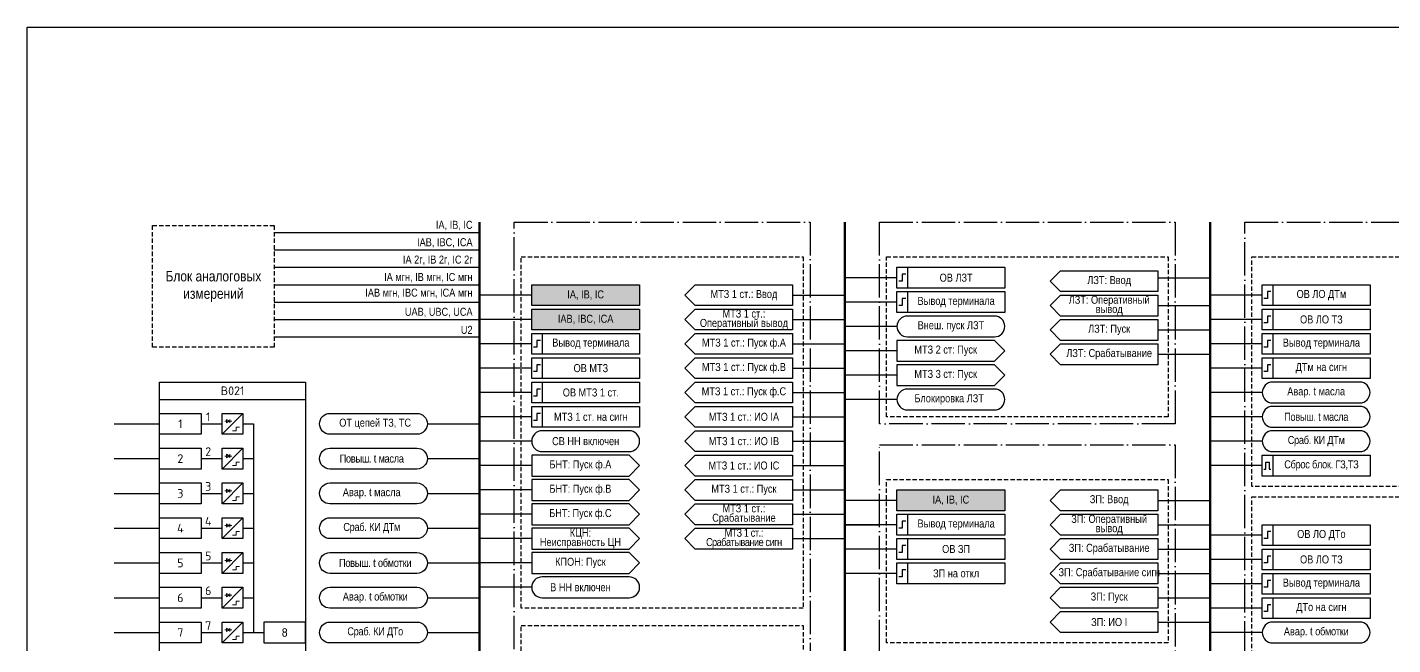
# Model space of a CAD drawing. Header units: millimetres. Extents: x 1491 to 6632, y -558 to 938.
# Drawn here: x 3962 to 4354.5, y 519.5 to 697 of the extents above; entities that cross this region are included whole.
import ezdxf
from ezdxf.enums import TextEntityAlignment as Align

# ---------------------------------------------------------------- set-up
doc = ezdxf.new("R2010")
doc.units = ezdxf.units.MM
doc.linetypes.add('ACAD_ISO04W100', pattern=[30, 24, -3, 0, -3])
doc.linetypes.add('штриховая2', pattern=[0.375, 0.25, -0.125])
doc.layers.add('_ОРЗ_0.3', color=7, linetype='Continuous', lineweight=30)
doc.layers.add('TEXT', color=7, linetype='Continuous', lineweight=25)
doc.layers.add('Основная', color=7, linetype='Continuous')
doc.styles.add('2.5_Gost_RD', font='ARIALN.TTF', dxfattribs={"height": 2.5})
doc.styles.add('2.5_ISOCPEUR', font='isocpeur.ttf', dxfattribs={"width": 0.9, "height": 2.5})
doc.styles.add('2.5_ISOCPEUR_1', font='isocpeur.ttf', dxfattribs={"height": 2.5})

# ---------------------------------------------------------------- blocks, each defined once
blk = doc.blocks.new('*U42')
at = {"layer": 'Основная', "color": 0}
for p, q in [((0, 0), (2, 0)), ((2, 0), (40, 0)), ((40, 0), (42, 0))]:
    blk.add_line(p, q, dxfattribs=at)
blk = doc.blocks.new('*U55')
at = {"lineweight": 13, "ltscale": 0.25}
blk.add_line((20.25, 1.25), (20.25, 0.25), dxfattribs=at)
for points in [[(0, 3), (12, 3), (12, -3), (0, -3)], [(18, 3), (24, 3), (24, -3), (18, -3)]]:
    blk.add_lwpolyline(points, close=True)
blk.add_lwpolyline([(20.25, 0.75), (19.25, 1.25), (19.25, 0.25), (20.25, 0.75)], dxfattribs=at)
at = {"lineweight": 13, "flags": 128}
for points in [[(19.5, 1.5, 0, 0, 0), (19.5, 2, 0.25, 0, 0), (19.5, 2.5, 0, 0, 0)], [(20, 1.5, 0, 0, 0), (20, 2, 0.25, 0, 0), (20, 2.5, 0, 0, 0)]]:
    blk.add_lwpolyline(points, format="xyseb", dxfattribs=at)
at = {"layer": 'Основная', "color": 0}
blk.add_line((12, 0), (18, 0), dxfattribs=at)
at = {"layer": 'Основная', "ltscale": 0.25}
blk.add_line((24, 3), (18, -3), dxfattribs=at)
at = {"layer": 'Основная', "color": 0, "lineweight": 13}
blk.add_line((18.75, 0.75), (20.75, 0.75), dxfattribs=at)
for p, q in [((21, -2), (22, -2)), ((22, -1), (23, -1)), ((22, -2), (22, -1))]:
    blk.add_line(p, q, dxfattribs=at).dxf.unprotected_set("ltscale", 0)
at = {"layer": 'Основная', "style": '2.5_ISOCPEUR'}
for tag, p in [('ОУ', (3, 6)), ('В', (6, 0)), ('K', (14, 2))]:
    blk.add_attdef(tag, text='', height=2.5, dxfattribs=at).set_placement(p, align=Align.MIDDLE_CENTER)
blk = doc.blocks.new('*U53')
blk.add_lwpolyline([(0, 3), (-12, 3), (-12, -3), (0, -3)], close=True)
at = {"layer": 'Основная', "style": '2.5_ISOCPEUR'}
for tag, p in [('ОУ', (-7, 10)), ('В', (-6, 0))]:
    blk.add_attdef(tag, text='', height=2.5, dxfattribs=at).set_placement(p, align=Align.MIDDLE_CENTER)

msp = doc.modelspace()

# ---------------------------------------------------------------- hatches: boundary and pattern name
at = {"ltscale": 100, "true_color": 0xf7931d}
h = msp.add_hatch(color=30, dxfattribs=at)
h.dxf.hatch_style = 1
h.paths.add_polyline_path([(4107, 623), (4138, 623), (4138, 617), (4107, 617)])
h = msp.add_hatch(color=30, dxfattribs=at)
h.dxf.hatch_style = 1
h.paths.add_polyline_path([(4107, 616), (4138, 616), (4138, 610), (4107, 610)])
h = msp.add_hatch(color=30, dxfattribs=at)
h.dxf.hatch_style = 1
h.paths.add_polyline_path([(4212, 564), (4243, 564), (4243, 558), (4212, 558)])

# ---------------------------------------------------------------- linework, layer by layer
at = {"lineweight": 100, "ltscale": 100}
for p, q in [((4092, 641), (4092, -179)), ((4197, 641), (4197, 9)), ((4302, 641), (4302, 9))]:
    msp.add_line(p, q, dxfattribs=at)
at = {"ltscale": 100}
for p, q in [((4033, 638), (4092, 638)), ((4033, 633), (4092, 633)), ((4033, 628), (4092, 628)), ((4212, 625), (4197, 625)), ((4287, 625), (4302, 625)), ((4033, 623), (4092, 623)), ((4033, 618), (4092, 618)), ((4107, 620), (4092, 620)), ((4182, 620), (4197, 620)), ((4212, 618), (4197, 618)), ((4287, 617), (4302, 617)), ((4317, 620), (4302, 620)), ((4033, 613), (4092, 613)), ((4107, 613), (4092, 613)), ((4182, 613), (4197, 613)), ((4317, 613), (4302, 613)), ((4212, 611), (4197, 611)), ((4287, 610), (4302, 610)), ((4033, 608), (4092, 608)), ((4107, 606), (4092, 606)), ((4182, 606), (4197, 606)), ((4317, 606), (4302, 606)), ((4212, 604), (4197, 604)), ((4287, 603), (4302, 603)), ((4107, 599), (4092, 599)), ((4182, 599), (4197, 599)), ((4212, 597), (4197, 597)), ((4317, 599), (4302, 599)), ((4107, 592), (4092, 592)), ((4182, 592), (4197, 592)), ((4212, 590), (4197, 590)), ((4317, 592), (4302, 592)), ((4107, 585), (4092, 585)), ((4182, 585), (4197, 585)), ((4317, 585), (4302, 585)), ((4027, 583), (4027, 523)), ((4077, 583), (4092, 583)), ((4107, 578), (4092, 578)), ((4182, 578), (4197, 578)), ((4317, 578), (4302, 578)), ((4077, 573), (4092, 573)), ((4107, 571), (4092, 571)), ((4182, 571), (4197, 571)), ((4317, 571), (4302, 571)), ((4077, 563), (4092, 563)), ((4107, 564), (4092, 564)), ((4182, 564), (4197, 564)), ((4212, 561), (4197, 561)), ((4287, 561), (4302, 561)), ((4107, 557), (4092, 557)), ((4182, 557), (4197, 557)), ((4212, 554), (4197, 554)), ((4197, 554), (4207, 554)), ((4287, 554), (4302, 554)), ((4077, 553), (4092, 553)), ((4107, 550), (4092, 550)), ((4182, 550), (4197, 550)), ((4317, 551), (4302, 551)), ((4212, 547), (4197, 547)), ((4287, 547), (4302, 547)), ((4077, 543), (4092, 543)), ((4107, 543), (4092, 543)), ((4317, 544), (4302, 544)), ((4212, 540), (4197, 540)), ((4287, 540), (4302, 540)), ((4107, 536), (4092, 536)), ((4259, 536), (4256, 533)), ((4259, 536), (4287, 536)), ((4317, 537), (4302, 537)), ((4077, 533), (4092, 533)), ((4256, 533), (4259, 530)), ((4287, 533), (4302, 533)), ((4317, 530), (4302, 530)), ((4259, 529), (4256, 526)), ((4256, 526), (4259, 523)), ((4259, 529), (4287, 529)), ((4287, 526), (4302, 526)), ((4077, 523), (4092, 523)), ((4317, 523), (4302, 523))]:
    msp.add_line(p, q, dxfattribs=at)
for points in [[(3962, 697), (4994, 697), (4994, -234), (3962, -234)], [(4212, 628), (4215, 628), (4215, 622), (4212, 622)], [(4212, 628), (4243, 628), (4243, 622), (4212, 622)], [(4107, 623), (4138, 623), (4138, 617), (4107, 617)], [(4182, 623), (4182, 617), (4154, 617), (4151, 620), (4154, 623)], [(4212, 621), (4215, 621), (4215, 615), (4212, 615)], [(4212, 621), (4243, 621), (4243, 615), (4212, 615)], [(4317, 623), (4320, 623), (4320, 617), (4317, 617)], [(4317, 623), (4348, 623), (4348, 617), (4317, 617)], [(4107, 616), (4138, 616), (4138, 610), (4107, 610)], [(4182, 616), (4182, 610), (4154, 610), (4151, 613), (4154, 616)], [(4317, 616), (4320, 616), (4320, 610), (4317, 610)], [(4317, 616), (4348, 616), (4348, 610), (4317, 610)], [(4107, 609), (4110, 609), (4110, 603), (4107, 603)], [(4107, 609), (4138, 609), (4138, 603), (4107, 603)], [(4182, 609), (4182, 603), (4154, 603), (4151, 606), (4154, 609)], [(4317, 609), (4320, 609), (4320, 603), (4317, 603)], [(4317, 609), (4348, 609), (4348, 603), (4317, 603)], [(4107, 602), (4110, 602), (4110, 596), (4107, 596)], [(4107, 602), (4138, 602), (4138, 596), (4107, 596)], [(4182, 602), (4182, 596), (4154, 596), (4151, 599), (4154, 602)], [(4317, 602), (4320, 602), (4320, 596), (4317, 596)], [(4317, 602), (4348, 602), (4348, 596), (4317, 596)], [(4107, 595), (4110, 595), (4110, 589), (4107, 589)], [(4107, 595), (4138, 595), (4138, 589), (4107, 589)], [(4182, 595), (4182, 589), (4154, 589), (4151, 592), (4154, 595)], [(4107, 588), (4110, 588), (4110, 582), (4107, 582)], [(4107, 588), (4138, 588), (4138, 582), (4107, 582)], [(4182, 588), (4182, 582), (4154, 582), (4151, 585), (4154, 588)], [(4182, 581), (4182, 575), (4154, 575), (4151, 578), (4154, 581)], [(4182, 574), (4182, 568), (4154, 568), (4151, 571), (4154, 574)], [(4317, 574), (4348, 574), (4348, 568), (4317, 568)], [(4317, 574), (4320, 574), (4320, 568), (4317, 568)], [(4182, 567), (4182, 561), (4154, 561), (4151, 564), (4154, 567)], [(4212, 564), (4243, 564), (4243, 558), (4212, 558)], [(4182, 560), (4182, 554), (4154, 554), (4151, 557), (4154, 560)], [(4212, 557), (4215, 557), (4215, 551), (4212, 551)], [(4212, 557), (4243, 557), (4243, 551), (4212, 551)], [(4317, 554), (4320, 554), (4320, 548), (4317, 548)], [(4317, 554), (4348, 554), (4348, 548), (4317, 548)], [(4182, 553), (4182, 547), (4154, 547), (4151, 550), (4154, 553)], [(4212, 550), (4215, 550), (4215, 544), (4212, 544)], [(4212, 550), (4243, 550), (4243, 544), (4212, 544)], [(4259, 550), (4287, 550), (4287, 544), (4259, 544), (4256, 547)], [(4317, 547), (4320, 547), (4320, 541), (4317, 541)], [(4317, 547), (4348, 547), (4348, 541), (4317, 541)], [(4212, 543), (4215, 543), (4215, 537), (4212, 537)], [(4212, 543), (4243, 543), (4243, 537), (4212, 537)], [(4259, 543), (4287, 543), (4287, 537), (4259, 537), (4256, 540)], [(4317, 540), (4320, 540), (4320, 534), (4317, 534)], [(4317, 540), (4348, 540), (4348, 534), (4317, 534)], [(4317, 533), (4320, 533), (4320, 527), (4317, 527)], [(4317, 533), (4348, 533), (4348, 527), (4317, 527)]]:
    msp.add_lwpolyline(points, close=True, dxfattribs=at)
at = {"color": 7, "linetype": 'штриховая2', "ltscale": 5}
msp.add_lwpolyline([(3998, 640), (4033, 640), (4033, 605), (3998, 605)], close=True, dxfattribs=at)
at = {"color": 251, "linetype": 'ACAD_ISO04W100', "lineweight": 30, "ltscale": 0.4, "true_color": 0x58595b}
for points in [[(4102, 641), (4187, 641), (4187, 131), (4102, 131)], [(4207, 641), (4292, 641), (4292, 583), (4207, 583)], [(4312, 641), (4397, 641), (4397, 432), (4312, 432)], [(4207, 577), (4292, 577), (4292, 517), (4207, 517)]]:
    msp.add_lwpolyline(points, close=True, dxfattribs=at)
at = {"linetype": 'штриховая2', "ltscale": 5}
for points in [[(4104, 631), (4185, 631), (4185, 530), (4104, 530)], [(4209, 631), (4290, 631), (4290, 585), (4209, 585)], [(4314, 631), (4395, 631), (4395, 565), (4314, 565)], [(4209, 567), (4290, 567), (4290, 520), (4209, 520)], [(4314, 562), (4395, 562), (4395, 496), (4314, 496)], [(4104, 525), (4185, 525), (4185, 424), (4104, 424)]]:
    msp.add_lwpolyline(points, close=True, dxfattribs=at)
at = {"lineweight": 30, "ltscale": 100}
for points in [[(4214.5, 626), (4213.5, 626), (4213.5, 624), (4212.5, 624)], [(4319.5, 621), (4318.5, 621), (4318.5, 619), (4317.5, 619)], [(4214.5, 619), (4213.5, 619), (4213.5, 617), (4212.5, 617)], [(4319.5, 614), (4318.5, 614), (4318.5, 612), (4317.5, 612)], [(4109.5, 607), (4108.5, 607), (4108.5, 605), (4107.5, 605)], [(4319.5, 607), (4318.5, 607), (4318.5, 605), (4317.5, 605)], [(4109.5, 600), (4108.5, 600), (4108.5, 598), (4107.5, 598)], [(4319.5, 600), (4318.5, 600), (4318.5, 598), (4317.5, 598)], [(4109.5, 593), (4108.5, 593), (4108.5, 591), (4107.5, 591)], [(4109.5, 586), (4108.5, 586), (4108.5, 584), (4107.5, 584)], [(4317.5, 570), (4318, 570), (4318, 572), (4319, 572), (4319, 570), (4319.5, 570)], [(4214.5, 555), (4213.5, 555), (4213.5, 553), (4212.5, 553)], [(4319.5, 552), (4318.5, 552), (4318.5, 550), (4317.5, 550)], [(4214.5, 548), (4213.5, 548), (4213.5, 546), (4212.5, 546)], [(4319.5, 545), (4318.5, 545), (4318.5, 543), (4317.5, 543)], [(4214.5, 541), (4213.5, 541), (4213.5, 539), (4212.5, 539)], [(4319.5, 538), (4318.5, 538), (4318.5, 536), (4317.5, 536)], [(4319.5, 531), (4318.5, 531), (4318.5, 529), (4317.5, 529)]]:
    msp.add_lwpolyline(points, dxfattribs=at)
at = {"ltscale": 100}
for points in [[(4256, 624), (4259, 627), (4287, 627), (4287, 621), (4259, 621), (4256, 624)], [(4256, 617), (4259, 620), (4287, 620), (4287, 614), (4259, 614), (4256, 617)], [(4256, 610), (4259, 613), (4287, 613), (4287, 607), (4259, 607), (4256, 610)], [(4243, 604), (4240, 607), (4212, 607), (4212, 601), (4240, 601), (4243, 604)], [(4256, 603), (4259, 606), (4287, 606), (4287, 600), (4259, 600), (4256, 603)], [(4243, 597), (4240, 600), (4212, 600), (4212, 594), (4240, 594), (4243, 597)], [(3987, 583), (4000, 583)], [(4024, 583), (4027, 583)], [(4138, 571), (4135, 574), (4107, 574), (4107, 568), (4135, 568), (4138, 571)], [(3987, 573), (4000, 573)], [(4024, 573), (4027, 573)], [(4138, 564), (4135, 567), (4107, 567), (4107, 561), (4135, 561), (4138, 564)], [(3987, 563), (4000, 563)], [(4024, 563), (4027, 563)], [(4256, 561), (4259, 564), (4287, 564), (4287, 558), (4259, 558), (4256, 561)], [(4138, 557), (4135, 560), (4107, 560), (4107, 554), (4135, 554), (4138, 557)], [(4256, 554), (4259, 557), (4287, 557), (4287, 551), (4259, 551), (4256, 554)], [(3987, 553), (4000, 553)], [(4024, 553), (4027, 553)], [(4138, 550), (4135, 553), (4107, 553), (4107, 547), (4135, 547), (4138, 550)], [(4138, 543), (4135, 546), (4107, 546), (4107, 540), (4135, 540), (4138, 543)], [(3987, 543), (4000, 543)], [(4024, 543), (4027, 543)], [(4256, 533), (4259, 536), (4287, 536), (4287, 530), (4259, 530), (4256, 533)], [(3987, 533), (4000, 533)], [(4024, 533), (4027, 533)], [(4256, 526), (4259, 529), (4287, 529), (4287, 523), (4259, 523), (4256, 526)], [(3987, 523), (4000, 523)], [(4024, 523), (4030, 523)]]:
    msp.add_lwpolyline(points, dxfattribs=at)
for points in [[(4215, 608), (4240, 608, 1), (4240, 614), (4215, 614, 1)], [(4215, 587), (4240, 587, 1), (4240, 593), (4215, 593, 1)], [(4320, 589), (4345, 589, 1), (4345, 595), (4320, 595, 1)], [(4320, 582), (4345, 582, 1), (4345, 588), (4320, 588, 1)], [(4110, 575), (4135, 575, 1), (4135, 581), (4110, 581, 1)], [(4320, 575), (4345, 575, 1), (4345, 581), (4320, 581, 1)], [(4110, 533), (4135, 533, 1), (4135, 539), (4110, 539, 1)], [(4320, 520), (4345, 520, 1), (4345, 526), (4320, 526, 1)]]:
    msp.add_lwpolyline(points, format="xyb", close=True, dxfattribs=at)
at = {"color": 1, "ltscale": 100}
for points in [[(4049, 580, -1), (4049, 586), (4074, 586, -1), (4074, 580)], [(4049, 570, -1), (4049, 576), (4074, 576, -1), (4074, 570)], [(4049, 560, -1), (4049, 566), (4074, 566, -1), (4074, 560)], [(4049, 550, -1), (4049, 556), (4074, 556, -1), (4074, 550)], [(4049, 540, -1), (4049, 546), (4074, 546, -1), (4074, 540)], [(4049, 530, -1), (4049, 536), (4074, 536, -1), (4074, 530)], [(4049, 520, -1), (4049, 526), (4074, 526, -1), (4074, 520)]]:
    msp.add_lwpolyline(points, format="xyb", close=True, dxfattribs=at)
at = {"layer": '_ОРЗ_0.3', "ltscale": 100}
msp.add_lwpolyline([(4000, 595), (4042, 595), (4042, 446), (4000, 446)], close=True, dxfattribs=at)

# ---------------------------------------------------------------- block references
at = {"ltscale": 0.25}
msp.add_blockref('*U42', (4000, 590), dxfattribs=at)
at = {"layer": '_ОРЗ_0.3', "ltscale": 0.25}
ref = msp.add_blockref('*U55', (4000, 583), dxfattribs=at)
ref.add_attrib('В', '1', dxfattribs={"layer": 'Основная', "height": 2.5, "style": '2.5_ISOCPEUR'}).set_placement((4006, 583), align=Align.MIDDLE_CENTER)
ref.add_attrib('K', '1', dxfattribs={"layer": 'Основная', "height": 2.5, "style": '2.5_ISOCPEUR'}).set_placement((4014, 585), align=Align.MIDDLE_CENTER)
ref = msp.add_blockref('*U55', (4000, 573), dxfattribs=at)
ref.add_attrib('В', '2', dxfattribs={"layer": 'Основная', "height": 2.5, "style": '2.5_ISOCPEUR'}).set_placement((4006, 573), align=Align.MIDDLE_CENTER)
ref.add_attrib('K', '2', dxfattribs={"layer": 'Основная', "height": 2.5, "style": '2.5_ISOCPEUR'}).set_placement((4014, 575), align=Align.MIDDLE_CENTER)
ref = msp.add_blockref('*U55', (4000, 563), dxfattribs=at)
ref.add_attrib('В', '3', dxfattribs={"layer": 'Основная', "height": 2.5, "style": '2.5_ISOCPEUR'}).set_placement((4006, 563), align=Align.MIDDLE_CENTER)
ref.add_attrib('K', '3', dxfattribs={"layer": 'Основная', "height": 2.5, "style": '2.5_ISOCPEUR'}).set_placement((4014, 565), align=Align.MIDDLE_CENTER)
ref = msp.add_blockref('*U55', (4000, 553), dxfattribs=at)
ref.add_attrib('В', '4', dxfattribs={"layer": 'Основная', "height": 2.5, "style": '2.5_ISOCPEUR'}).set_placement((4006, 553), align=Align.MIDDLE_CENTER)
ref.add_attrib('K', '4', dxfattribs={"layer": 'Основная', "height": 2.5, "style": '2.5_ISOCPEUR'}).set_placement((4014, 555), align=Align.MIDDLE_CENTER)
ref = msp.add_blockref('*U55', (4000, 543), dxfattribs=at)
ref.add_attrib('В', '5', dxfattribs={"layer": 'Основная', "height": 2.5, "style": '2.5_ISOCPEUR'}).set_placement((4006, 543), align=Align.MIDDLE_CENTER)
ref.add_attrib('K', '5', dxfattribs={"layer": 'Основная', "height": 2.5, "style": '2.5_ISOCPEUR'}).set_placement((4014, 545), align=Align.MIDDLE_CENTER)
ref = msp.add_blockref('*U55', (4000, 533), dxfattribs=at)
ref.add_attrib('В', '6', dxfattribs={"layer": 'Основная', "height": 2.5, "style": '2.5_ISOCPEUR'}).set_placement((4006, 533), align=Align.MIDDLE_CENTER)
ref.add_attrib('K', '6', dxfattribs={"layer": 'Основная', "height": 2.5, "style": '2.5_ISOCPEUR'}).set_placement((4014, 535), align=Align.MIDDLE_CENTER)
ref = msp.add_blockref('*U55', (4000, 523), dxfattribs=at)
ref.add_attrib('В', '7', dxfattribs={"layer": 'Основная', "height": 2.5, "style": '2.5_ISOCPEUR'}).set_placement((4006, 523), align=Align.MIDDLE_CENTER)
ref.add_attrib('K', '7', dxfattribs={"layer": 'Основная', "height": 2.5, "style": '2.5_ISOCPEUR'}).set_placement((4014, 525), align=Align.MIDDLE_CENTER)
ref = msp.add_blockref('*U53', (4042, 523), dxfattribs=at)
ref.add_attrib('В', '8', dxfattribs={"layer": 'Основная', "height": 2.5, "style": '2.5_ISOCPEUR'}).set_placement((4036, 523), align=Align.MIDDLE_CENTER)

# ---------------------------------------------------------------- texts
at = {"color": 0, "ltscale": 100, "char_height": 2.3, "style": '2.5_Gost_RD'}
for s, insert, width, attachment_point in [('\\pxqr;{\\C256;IA, IB, IC}', (4090, 640), 23.725, 6), ('\\pxqr;{\\C256;IAB, IBC, ICA}', (4090, 635), 23.725, 6), ('\\pxqr;{\\C256;IA 2г, IB 2г, IC 2г}', (4090, 630), 23.725, 6), ('{\\C256;IA мгн, IB мгн, IC мгн}', (4090, 625), 35, 6), ('{\\C256;IAB мгн, IBC мгн, ICA мгн}', (4090, 620.5), 38, 6), ('\\pxqc;{\\C256;IA, IB, IC}', (4122.5, 620), 23.725, 5), ('\\pxqr;{\\C256;UAB, UBC, UCA}', (4090, 615), 23.725, 6), ('\\pxqc;{\\C256;IAB, IBC, ICA}', (4122.5, 613), 23.725, 5), ('{\\C256;U2}', (4090, 610), 23.725, 6), ('\\pxsm0.7;{\\C256;Вывод терминала}', (4124, 606), 28, 5), ('\\pxsm0.7;{\\C256;МТЗ 1 ст. на сигн}', (4124, 585), 28, 5), ('\\pxqc;{\\C256;IA, IB, IC}', (4227.5, 561), 23.725, 5), ('\\pxsm0.7;{\\C256;Вывод терминала}', (4229, 554), 28, 5)]:
    msp.add_mtext(s, dxfattribs=dict(at, insert=insert, width=width, attachment_point=attachment_point))
at = {"ltscale": 100, "char_height": 2.3, "attachment_point": 5, "style": '2.5_Gost_RD'}
for s, insert, width in [('\\pxsm0.7;МТЗ 1 ст.: Ввод', (4168, 620), 28), ('\\pxsm0.7;МТЗ 1 ст.: Оперативный вывод', (4168, 613), 28), ('\\pxsm0.7;МТЗ 1 ст.: Пуск ф.А', (4168, 606), 28), ('\\pxsm0.7;МТЗ 1 ст.: Пуск ф.В', (4168, 599), 28), ('\\pxsm0.7;МТЗ 1 ст.: Пуск ф.С', (4168, 592), 28), ('\\pxsm0.7;МТЗ 1 ст.: ИО IА', (4168, 585), 28), ('СВ НН включен', (4122.5, 578), 31), ('\\pxsm0.7;МТЗ 1 ст.: ИО IВ', (4168, 578), 28), ('\\pxsm0.7;МТЗ 1 ст.: ИО IС', (4168, 571), 28), ('\\pxsm0.7;МТЗ 1 ст.: Пуск', (4168, 564), 28), ('\\pxsm0.7;ЗП: Ввод', (4273, 561), 28), ('\\pxsm0.7;МТЗ 1 ст.: Срабатывание ', (4168, 557), 28), ('\\pxsm0.7;КЦН: Неисправность ЦН', (4121, 550), 24.1147), ('\\pxsm0.7;{\\T0.9;МТЗ 1 ст.: Срабатывание сигн}', (4168, 550), 28), ('\\pxsm0.7;КПОН: Пуск', (4121, 543), 28), ('В НН включен', (4121, 536), 28), ('\\pxsm0.7;ЗП: Пуск', (4273, 533), 28), ('\\pxsm0.7;ЗП: ИО I', (4273, 526), 28)]:
    msp.add_mtext(s, dxfattribs=dict(at, insert=insert, width=width))
at = {"ltscale": 0.25, "insert": (4021, 592.5), "char_height": 2.5, "width": 42, "attachment_point": 5, "style": '2.5_ISOCPEUR_1'}
msp.add_mtext('B021', dxfattribs=at)
at = {"layer": 'TEXT', "ltscale": 100, "attachment_point": 5, "style": '2.5_Gost_RD'}
for s, insert, char_height, width in [('Блок аналоговых измерений', (4015.5, 622.5), 3, 35), ('\\pxsm0.7;ЛЗТ: Ввод', (4273, 624), 2.3, 28), ('\\pxsm0.7;ЛЗТ: Оперативный вывод', (4273, 617), 2.3, 28), ('\\A1;\\pxsm0.7;Внеш. пуск ЛЗТ', (4227.5, 611), 2.3, 31), ('\\pxsm0.7;ЛЗТ: Пуск', (4273, 610), 2.3, 28), ('МТЗ 2 ст: Пуск', (4226, 604), 2.3, 28), ('\\pxsm0.7;ЛЗТ: Срабатывание', (4273, 603), 2.3, 28), ('МТЗ 3 ст: Пуск', (4226, 597), 2.3, 28), ('\\A1;\\pxsm0.7;Авар. t масла', (4332.5, 592), 2.3, 31), ('\\A1;\\pxsm0.7;Блокировка ЛЗТ', (4227, 590), 2.3, 31), ('\\pxsm0.7;ОТ цепей ТЗ, ТС', (4062, 583), 2.3, 31), ('\\A1;\\pxsm0.7;{\\T0.95;Повыш. t масла }', (4061, 573), 2.3, 31), ('\\pxsm0.7;БНТ: Пуск ф.А', (4121, 571), 2.3, 28), ('\\pxsm0.7;БНТ: Пуск ф.В', (4121, 564), 2.3, 28), ('\\A1;\\pxsm0.7;Авар. t масла', (4061, 563), 2.3, 31), ('\\pxsm0.7;БНТ: Пуск ф.С', (4121, 557), 2.3, 28), ('\\A1;\\pxsm0.7;{\\T0.95;Сраб. КИ ДТм}', (4061, 553), 2.3, 31), ('\\pxsm0.7;ЗП: Оперативный вывод', (4273, 554), 2.3, 28), ('\\pxsm0.7;ЗП: Срабатывание', (4273, 547), 2.3, 28), ('\\A1;\\pxsm0.7;{\\T0.95;Повыш. t обмотки}', (4062, 543), 2.3, 31), ('\\A1;\\pxsm0.7;Авар. t {\\T0.95;обмотки}', (4062, 533), 2.3, 31), ('\\A1;\\pxsm0.7;{\\T0.95;Сраб. КИ ДТо}', (4062, 523), 2.3, 31), ('\\A1;\\pxsm0.7;Авар. t {\\T0.95;обмотки}', (4332.5, 523), 2.3, 31)]:
    msp.add_mtext(s, dxfattribs=dict(at, insert=insert, char_height=char_height, width=width))
at = {"layer": 'TEXT', "color": 0, "ltscale": 100, "char_height": 2.3, "attachment_point": 5, "style": '2.5_Gost_RD'}
for s, insert, width in [('\\pxsm0.7;{\\C256;ОВ ЛЗТ}', (4229, 625), 28), ('\\pxsm0.7;{\\C256;ОВ ЛО ДТм}', (4334, 620), 28), ('\\pxsm0.7;{\\C256;Вывод терминала}', (4229, 618), 28), ('\\pxsm0.7;{\\C256;ОВ ЛО ТЗ}', (4334, 613), 28), ('\\pxsm0.7;{\\C256;Вывод терминала}', (4334, 606), 28), ('\\pxsm0.7;{\\C256;ОВ МТЗ}', (4124, 599), 28), ('\\pxsm0.7;{\\C256;ДТм на сигн}', (4334, 599), 28), ('\\pxsm0.7;{\\C256;ОВ МТЗ 1 ст.}', (4124, 592), 28), ('\\A1;\\pxsm0.7;{\\T0.95;\\C256;Повыш. t масла }', (4332.5, 585), 31), ('\\A1;\\pxsm0.7;{\\T0.95;\\C256;Сраб. КИ ДТм}', (4332.5, 578), 31), ('\\pxsm0.7;{\\T0.95;\\C256;Сброс блок. ГЗ,ТЗ}', (4334, 571), 28), ('\\pxsm0.7;{\\C256;ОВ ЛО ДТо}', (4334, 551), 28), ('\\pxsm0.7;{\\C256;ОВ ЗП}', (4229, 547), 28), ('\\pxsm0.7;{\\C256;ОВ ЛО ТЗ}', (4334, 544), 28), ('\\pxsm0.7;{\\C256;ЗП на откл}', (4229, 540), 28), ('\\pxsm0.7;{\\C256;ЗП: Срабатывание сигн}', (4273, 540), 28), ('\\pxsm0.7;{\\C256;Вывод терминала}', (4334, 537), 28), ('\\pxsm0.7;{\\C256;ДТо на сигн}', (4334, 530), 28)]:
    msp.add_mtext(s, dxfattribs=dict(at, insert=insert, width=width))

doc.saveas('drawing.dxf')
